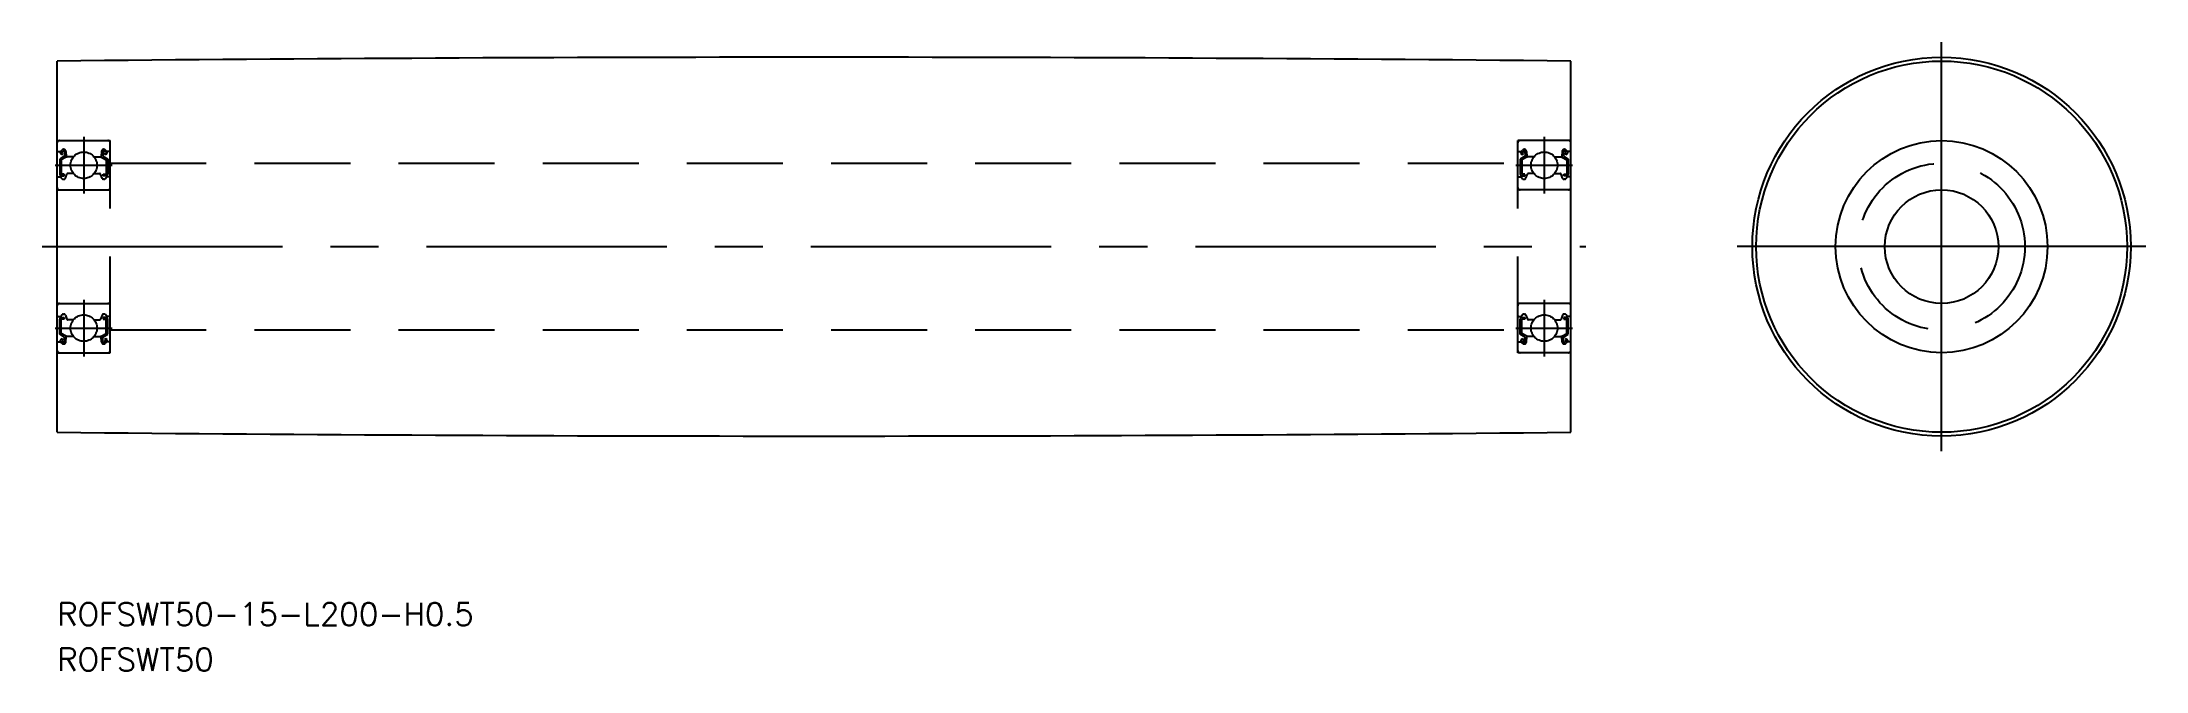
# Model space of a CAD drawing. Extents: x -2 to 276, y -56 to 27.
import ezdxf

# ---------------------------------------------------------------- set-up
doc = ezdxf.new("R2010")
doc.units = 0
doc.linetypes.add('CENTER', pattern=[50.8, 31.75, -6.35, 6.35, -6.35])
doc.linetypes.add('DASHED', pattern=[19.05, 12.7, -6.35])
doc.layers.get('0').update_dxf_attribs({"linetype": 'CONTINUOUS'})
doc.layers.add('CENTER', color=1, linetype='CONTINUOUS')
doc.styles.get("Standard").update_dxf_attribs({"font": 'txt.shx', "height": 3, "bigfont": 'bigfont.shx'})

msp = doc.modelspace()

# ---------------------------------------------------------------- linework, layer by layer
at = {"color": 7, "linetype": 'CONTINUOUS'}
for p, q in [((0, -24.5), (0, 24.5)), ((200, -24.5), (200, 24.5))]:
    msp.add_line(p, q, dxfattribs=at)
at = {"color": 3, "linetype": 'DASHED'}
for p, q in [((0, 14), (7, 14)), ((7, -14), (7, 14)), ((193, -14), (193, 14)), ((200, 14), (193, 14)), ((0.1, 12.55), (0.46, 12.55)), ((0.98, 11.95), (0.33, 11.57)), ((0.33, 11.57), (0.33, 9.55)), ((0.45, 12.54), (0.62, 12.74)), ((0.6, 12.12), (0.46, 12.27)), ((1.18, 11.83), (0.53, 11.46)), ((0.53, 11.46), (0.53, 9.55)), ((0.6, 12.41), (0.77, 12.61)), ((0.74, 12.27), (0.6, 12.41)), ((0.6, 12.12), (0.74, 12.27)), ((0.95, 12.55), (0.98, 11.95)), ((1.15, 12.57), (1.2, 11.94)), ((1.18, 12.2), (1.18, 11.83)), ((2.14, 11.85), (1.3, 11.85)), ((4.86, 11.85), (5.7, 11.85)), ((5.85, 12.57), (5.8, 11.94)), ((5.82, 12.2), (5.82, 11.83)), ((5.82, 11.83), (6.47, 11.46)), ((6.05, 12.55), (6.02, 11.95)), ((6.02, 11.95), (6.67, 11.57)), ((6.4, 12.41), (6.23, 12.61)), ((6.26, 12.27), (6.4, 12.41)), ((6.4, 12.12), (6.26, 12.27)), ((6.55, 12.54), (6.38, 12.74)), ((6.4, 12.12), (6.54, 12.27)), ((6.47, 11.46), (6.47, 9.55)), ((6.9, 12.55), (6.54, 12.55)), ((6.67, 11.57), (6.67, 9.55)), ((193.1, 12.55), (193.46, 12.55)), ((193.98, 11.95), (193.33, 11.57)), ((193.33, 11.57), (193.33, 9.55)), ((193.45, 12.54), (193.62, 12.74)), ((193.6, 12.12), (193.46, 12.27)), ((194.18, 11.83), (193.53, 11.46)), ((193.53, 11.46), (193.53, 9.55)), ((193.6, 12.41), (193.77, 12.61)), ((193.74, 12.27), (193.6, 12.41)), ((193.6, 12.12), (193.74, 12.27)), ((193.95, 12.55), (193.98, 11.95)), ((194.15, 12.57), (194.2, 11.94)), ((194.18, 12.2), (194.18, 11.83)), ((195.14, 11.85), (194.3, 11.85)), ((197.86, 11.85), (198.7, 11.85)), ((198.85, 12.57), (198.8, 11.94)), ((198.82, 12.2), (198.82, 11.83)), ((198.82, 11.83), (199.47, 11.46)), ((199.05, 12.55), (199.02, 11.95)), ((199.02, 11.95), (199.67, 11.57)), ((199.4, 12.41), (199.23, 12.61)), ((199.26, 12.27), (199.4, 12.41)), ((199.4, 12.12), (199.26, 12.27)), ((199.55, 12.54), (199.38, 12.74)), ((199.4, 12.12), (199.54, 12.27)), ((199.47, 11.46), (199.47, 9.55)), ((199.9, 12.55), (199.54, 12.55)), ((199.67, 11.57), (199.67, 9.55)), ((0.1, 9.2), (0.45, 9.2)), ((0.45, 9.2), (0.64, 8.97)), ((0.93, 9.55), (0.53, 9.55)), ((0.53, 9.35), (0.93, 9.35)), ((0.79, 8.9), (0.89, 8.9)), ((0.93, 9.35), (0.93, 9.55)), ((1.08, 9.03), (1.28, 9.58)), ((2.14, 9.65), (1.37, 9.65)), ((4.86, 9.65), (5.63, 9.65)), ((5.92, 9.03), (5.72, 9.58)), ((6.07, 9.35), (6.07, 9.55)), ((6.07, 9.55), (6.47, 9.55)), ((6.47, 9.35), (6.07, 9.35)), ((6.21, 8.9), (6.11, 8.9)), ((6.55, 9.2), (6.36, 8.97)), ((6.9, 9.2), (6.55, 9.2)), ((7, 11), (193, 11)), ((193.1, 9.2), (193.45, 9.2)), ((193.45, 9.2), (193.64, 8.97)), ((193.93, 9.55), (193.53, 9.55)), ((193.53, 9.35), (193.93, 9.35)), ((193.79, 8.9), (193.89, 8.9)), ((193.93, 9.35), (193.93, 9.55)), ((194.08, 9.03), (194.28, 9.58)), ((195.14, 9.65), (194.37, 9.65)), ((197.86, 9.65), (198.63, 9.65)), ((198.92, 9.03), (198.72, 9.58)), ((199.07, 9.35), (199.07, 9.55)), ((199.07, 9.55), (199.47, 9.55)), ((199.47, 9.35), (199.07, 9.35)), ((199.21, 8.9), (199.11, 8.9)), ((199.55, 9.2), (199.36, 8.97)), ((199.9, 9.2), (199.55, 9.2)), ((0, 7.5), (7, 7.5)), ((200, 7.5), (193, 7.5)), ((0, -7.5), (7, -7.5)), ((200, -7.5), (193, -7.5)), ((0.1, -9.2), (0.45, -9.2)), ((0.33, -11.57), (0.33, -9.55)), ((0.45, -9.2), (0.64, -8.97)), ((0.53, -9.35), (0.93, -9.35)), ((0.53, -11.46), (0.53, -9.55)), ((0.93, -9.55), (0.53, -9.55)), ((0.79, -8.9), (0.89, -8.9)), ((0.93, -9.35), (0.93, -9.55)), ((1.08, -9.03), (1.28, -9.58)), ((2.14, -9.65), (1.37, -9.65)), ((4.86, -9.65), (5.63, -9.65)), ((5.92, -9.03), (5.72, -9.58)), ((6.07, -9.35), (6.07, -9.55)), ((6.47, -9.35), (6.07, -9.35)), ((6.07, -9.55), (6.47, -9.55)), ((6.21, -8.9), (6.11, -8.9)), ((6.55, -9.2), (6.36, -8.97)), ((6.47, -11.46), (6.47, -9.55)), ((6.9, -9.2), (6.55, -9.2)), ((6.67, -11.57), (6.67, -9.55)), ((7, -11), (193, -11)), ((193.1, -9.2), (193.45, -9.2)), ((193.33, -11.57), (193.33, -9.55)), ((193.45, -9.2), (193.64, -8.97)), ((193.53, -9.35), (193.93, -9.35)), ((193.53, -11.46), (193.53, -9.55)), ((193.93, -9.55), (193.53, -9.55)), ((193.79, -8.9), (193.89, -8.9)), ((193.93, -9.35), (193.93, -9.55)), ((194.08, -9.03), (194.28, -9.58)), ((195.14, -9.65), (194.37, -9.65)), ((197.86, -9.65), (198.63, -9.65)), ((198.92, -9.03), (198.72, -9.58)), ((199.07, -9.35), (199.07, -9.55)), ((199.47, -9.35), (199.07, -9.35)), ((199.07, -9.55), (199.47, -9.55)), ((199.21, -8.9), (199.11, -8.9)), ((199.55, -9.2), (199.36, -8.97)), ((199.47, -11.46), (199.47, -9.55)), ((199.9, -9.2), (199.55, -9.2)), ((199.67, -11.57), (199.67, -9.55)), ((0.1, -12.55), (0.46, -12.55)), ((0.98, -11.95), (0.33, -11.57)), ((0.45, -12.54), (0.62, -12.74)), ((0.6, -12.12), (0.46, -12.27)), ((1.18, -11.83), (0.53, -11.46)), ((0.6, -12.12), (0.74, -12.27)), ((0.74, -12.27), (0.6, -12.41)), ((0.6, -12.41), (0.77, -12.61)), ((0.95, -12.55), (0.98, -11.95)), ((1.15, -12.57), (1.2, -11.94)), ((1.18, -12.2), (1.18, -11.83)), ((2.14, -11.85), (1.3, -11.85)), ((4.86, -11.85), (5.7, -11.85)), ((5.85, -12.57), (5.8, -11.94)), ((5.82, -11.83), (6.47, -11.46)), ((5.82, -12.2), (5.82, -11.83)), ((6.02, -11.95), (6.67, -11.57)), ((6.05, -12.55), (6.02, -11.95)), ((6.4, -12.41), (6.23, -12.61)), ((6.4, -12.12), (6.26, -12.27)), ((6.26, -12.27), (6.4, -12.41)), ((6.55, -12.54), (6.38, -12.74)), ((6.4, -12.12), (6.54, -12.27)), ((6.9, -12.55), (6.54, -12.55)), ((193.1, -12.55), (193.46, -12.55)), ((193.98, -11.95), (193.33, -11.57)), ((193.45, -12.54), (193.62, -12.74)), ((193.6, -12.12), (193.46, -12.27)), ((194.18, -11.83), (193.53, -11.46)), ((193.6, -12.12), (193.74, -12.27)), ((193.74, -12.27), (193.6, -12.41)), ((193.6, -12.41), (193.77, -12.61)), ((193.95, -12.55), (193.98, -11.95)), ((194.15, -12.57), (194.2, -11.94)), ((194.18, -12.2), (194.18, -11.83)), ((195.14, -11.85), (194.3, -11.85)), ((197.86, -11.85), (198.7, -11.85)), ((198.85, -12.57), (198.8, -11.94)), ((198.82, -11.83), (199.47, -11.46)), ((198.82, -12.2), (198.82, -11.83)), ((199.02, -11.95), (199.67, -11.57)), ((199.05, -12.55), (199.02, -11.95)), ((199.4, -12.41), (199.23, -12.61)), ((199.4, -12.12), (199.26, -12.27)), ((199.26, -12.27), (199.4, -12.41)), ((199.55, -12.54), (199.38, -12.74)), ((199.4, -12.12), (199.54, -12.27)), ((199.9, -12.55), (199.54, -12.55)), ((0, -14), (7, -14)), ((200, -14), (193, -14))]:
    msp.add_line(p, q, dxfattribs=at)
at = {"color": 7, "linetype": 'CONTINUOUS'}
for radius in [25, 24.5, 14, 7.5]:
    msp.add_circle((249, 0), radius, dxfattribs=at)
at = {"color": 3, "linetype": 'DASHED'}
for centre, radius in [((3.5, 10.75), 1.75), ((196.5, 10.75), 1.75), ((249, 0), 11), ((3.5, -10.75), 1.75), ((196.5, -10.75), 1.75)]:
    msp.add_circle(centre, radius, dxfattribs=at)
at = {"color": 7, "linetype": 'CONTINUOUS'}
for centre, start, end in [((100, -9975.25), 89.427047, 90.572953), ((100, 9975.25), 269.427047, 270.572953)]:
    msp.add_arc(centre, 10000.25, start, end, dxfattribs=at)
at = {"color": 3, "linetype": 'DASHED'}
for centre, radius, start, end in [((0.3, 13.7), 0.3, 90, 180), ((6.7, 13.7), 0.3, 0, 90), ((193.3, 13.7), 0.3, 90, 180), ((199.7, 13.7), 0.3, 0, 90), ((0.1, 12.65), 0.1, 180, 270), ((0.6, 12.41), 0.2, 140.1364, 224.998), ((0.85, 12.55), 0.3, 4.9347, 140.1364), ((0.85, 12.55), 0.1, 3.1017, 139.9503), ((1.3, 11.95), 0.1, 184.9347, 270), ((5.7, 11.95), 0.1, 270, 355.0653), ((6.15, 12.55), 0.3, 39.8636, 175.0653), ((6.15, 12.55), 0.1, 40.0497, 176.8983), ((6.4, 12.41), 0.2, 315.002, 39.8636), ((6.9, 12.65), 0.1, 270, 0), ((193.1, 12.65), 0.1, 180, 270), ((193.6, 12.41), 0.2, 140.1364, 224.998), ((193.85, 12.55), 0.3, 4.9347, 140.1364), ((193.85, 12.55), 0.1, 3.1017, 139.9503), ((194.3, 11.95), 0.1, 184.9347, 270), ((198.7, 11.95), 0.1, 270, 355.0653), ((199.15, 12.55), 0.3, 39.8636, 175.0653), ((199.15, 12.55), 0.1, 40.0497, 176.8983), ((199.4, 12.41), 0.2, 315.002, 39.8636), ((199.9, 12.65), 0.1, 270, 0), ((0.1, 9.1), 0.1, 90, 180), ((0.53, 9.55), 0.2, 180, 270), ((0.79, 9.1), 0.2, 219.9772, 270), ((0.89, 9.1), 0.2, 270, 339.9926), ((1.37, 9.55), 0.1, 90, 159.9926), ((5.63, 9.55), 0.1, 20.0074, 90), ((6.11, 9.1), 0.2, 200.0074, 270), ((6.21, 9.1), 0.2, 270, 320.0228), ((6.47, 9.55), 0.2, 270, 0), ((6.9, 9.1), 0.1, 0, 90), ((193.1, 9.1), 0.1, 90, 180), ((193.53, 9.55), 0.2, 180, 270), ((193.79, 9.1), 0.2, 219.9772, 270), ((193.89, 9.1), 0.2, 270, 339.9926), ((194.37, 9.55), 0.1, 90, 159.9926), ((198.63, 9.55), 0.1, 20.0074, 90), ((199.11, 9.1), 0.2, 200.0074, 270), ((199.21, 9.1), 0.2, 270, 320.0228), ((199.47, 9.55), 0.2, 270, 0), ((199.9, 9.1), 0.1, 0, 90), ((0.3, 7.8), 0.3, 180, 270), ((6.7, 7.8), 0.3, 270, 0), ((193.3, 7.8), 0.3, 180, 270), ((199.7, 7.8), 0.3, 270, 0), ((0.3, -7.8), 0.3, 90, 180), ((6.7, -7.8), 0.3, 0, 90), ((193.3, -7.8), 0.3, 90, 180), ((199.7, -7.8), 0.3, 0, 90), ((0.1, -9.1), 0.1, 180, 270), ((0.53, -9.55), 0.2, 90, 180), ((0.79, -9.1), 0.2, 90, 140.0228), ((0.89, -9.1), 0.2, 20.0074, 90), ((1.37, -9.55), 0.1, 200.0074, 270), ((5.63, -9.55), 0.1, 270, 339.9926), ((6.11, -9.1), 0.2, 90, 159.9926), ((6.21, -9.1), 0.2, 39.9772, 90), ((6.47, -9.55), 0.2, 0, 90), ((6.9, -9.1), 0.1, 270, 0), ((193.1, -9.1), 0.1, 180, 270), ((193.53, -9.55), 0.2, 90, 180), ((193.79, -9.1), 0.2, 90, 140.0228), ((193.89, -9.1), 0.2, 20.0074, 90), ((194.37, -9.55), 0.1, 200.0074, 270), ((198.63, -9.55), 0.1, 270, 339.9926), ((199.11, -9.1), 0.2, 90, 159.9926), ((199.21, -9.1), 0.2, 39.9772, 90), ((199.47, -9.55), 0.2, 0, 90), ((199.9, -9.1), 0.1, 270, 0), ((0.1, -12.65), 0.1, 90, 180), ((0.3, -13.7), 0.3, 180, 270), ((0.6, -12.41), 0.2, 135.002, 219.8636), ((0.85, -12.55), 0.3, 219.8636, 355.0653), ((0.85, -12.55), 0.1, 220.0497, 356.8983), ((1.3, -11.95), 0.1, 90, 175.0653), ((5.7, -11.95), 0.1, 4.9347, 90), ((6.15, -12.55), 0.3, 184.9347, 320.1364), ((6.15, -12.55), 0.1, 183.1017, 319.9503), ((6.4, -12.41), 0.2, 320.1364, 44.998), ((6.7, -13.7), 0.3, 270, 0), ((6.9, -12.65), 0.1, 0, 90), ((193.1, -12.65), 0.1, 90, 180), ((193.3, -13.7), 0.3, 180, 270), ((193.6, -12.41), 0.2, 135.002, 219.8636), ((193.85, -12.55), 0.3, 219.8636, 355.0653), ((193.85, -12.55), 0.1, 220.0497, 356.8983), ((194.3, -11.95), 0.1, 90, 175.0653), ((198.7, -11.95), 0.1, 4.9347, 90), ((199.15, -12.55), 0.3, 184.9347, 320.1364), ((199.15, -12.55), 0.1, 183.1017, 319.9503), ((199.4, -12.41), 0.2, 320.1364, 44.998), ((199.7, -13.7), 0.3, 270, 0), ((199.9, -12.65), 0.1, 0, 90)]:
    msp.add_arc(centre, radius, start, end, dxfattribs=at)
at = {"layer": 'CENTER', "color": 1}
for p, q in [((249, -27), (249, 27)), ((276, 0), (222, 0))]:
    msp.add_line(p, q, dxfattribs=at)
at = {"layer": 'CENTER', "color": 1, "linetype": 'CENTER'}
for p, q in [((3.5, 14.5), (3.5, 7)), ((196.5, 14.5), (196.5, 7)), ((-0.25, 10.75), (7.25, 10.75)), ((192.75, 10.75), (200.25, 10.75)), ((-2, 0), (202, 0)), ((3.5, -7), (3.5, -14.5)), ((196.5, -7), (196.5, -14.5)), ((-0.25, -10.75), (7.25, -10.75)), ((192.75, -10.75), (200.25, -10.75))]:
    msp.add_line(p, q, dxfattribs=at)

# ---------------------------------------------------------------- texts
at = {"color": 7, "linetype": 'CONTINUOUS'}
for s, p in [('ROFSWT50-15-L200-H0.5', (0, -50)), ('ROFSWT50', (0, -56))]:
    msp.add_text(s, height=3, dxfattribs=at).set_placement(p)

doc.saveas('drawing.dxf')
